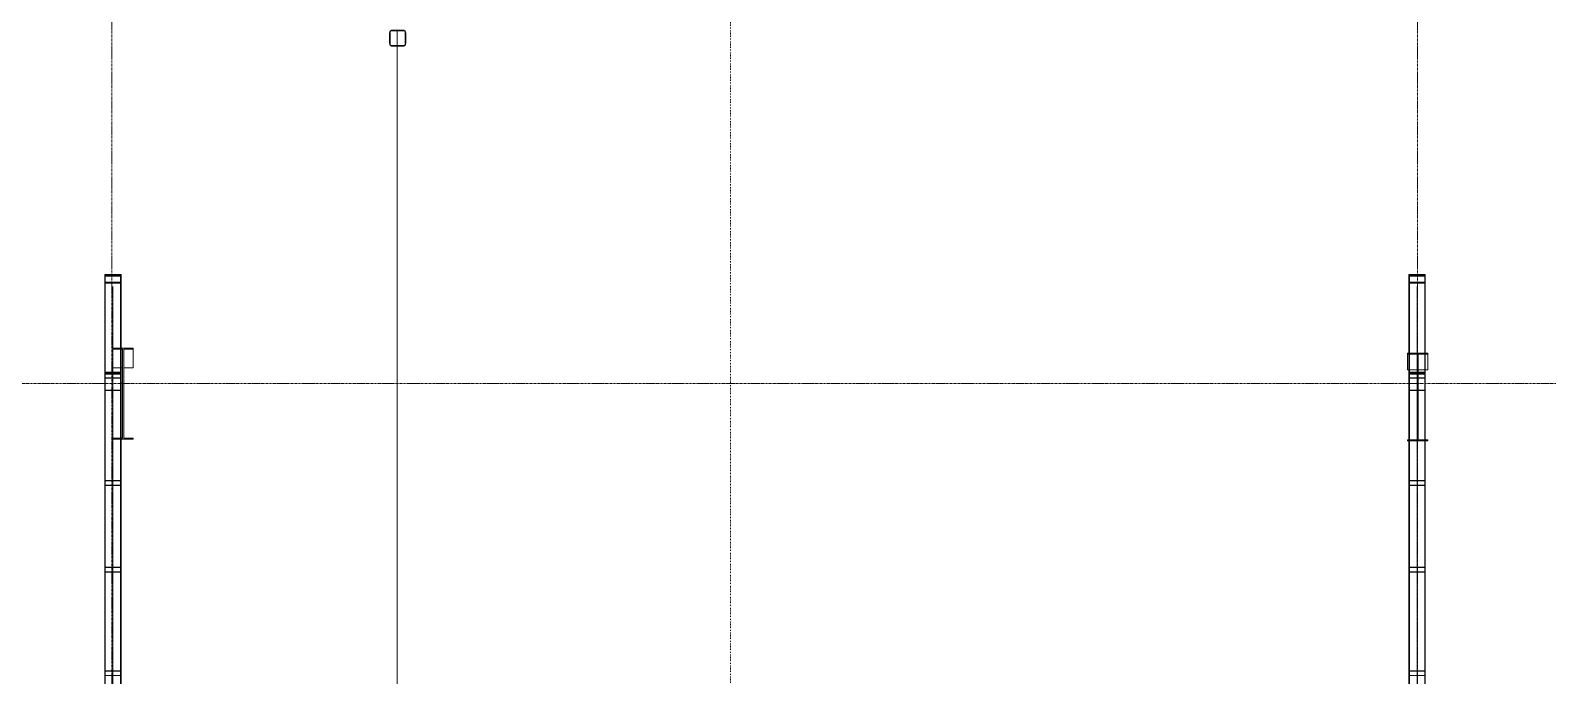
# Model space of a CAD drawing. Header units: centimetres. Extents: x -14155 to 6577, y -1225 to 8033.
# Drawn here: x -11407 to -10476, y 2042 to 2438 of the extents above; entities that cross this region are included whole.
import ezdxf

# ---------------------------------------------------------------- set-up
doc = ezdxf.new("R2010")
doc.units = ezdxf.units.CM
for name, pattern in [('_Overhead', [0.47625, 0.3175, -0.15875]), ('Dash dot', [1.5875, 0.635, -0.47625, 0, -0.47625]), ('Grid Line', [2.2225, 1.27, -0.3175, 0.3175, -0.3175])]:
    doc.linetypes.add(name, pattern=pattern)
for name, color, linetype, lineweight in [('A-ANNO-SYMB', 7, 'Continuous', 9), ('A-FLOR', 7, 'Continuous', 9), ('S-BEAM', 7, 'Continuous', 9), ('S-COLS', 7, 'Continuous', 9), ('S-GRID', 7, 'Continuous', 9)]:
    doc.layers.add(name, color=color, linetype=linetype, lineweight=lineweight)

# ---------------------------------------------------------------- blocks, each defined once
blk = doc.blocks.new('Col_ Perfil Variable - VAR_ 01-1661004-N01 - Planta')
at = {"layer": 'S-COLS'}
for p, q in [((-4.63, 34.1), (-6.25, 34.1)), ((-6.25, 34.1), (-6.25, 33.52)), ((-6.25, 33.52), (-4.63, 33.52)), ((5.37, 34.1), (-4.63, 34.1)), ((-4.63, 33.52), (-0.35, 33.52)), ((-0.35, 33.52), (-0.35, 3.2)), ((0.36, 3.2), (0.36, 33.52)), ((0.36, 33.52), (5.37, 33.52)), ((6.25, 34.1), (5.37, 34.1)), ((5.37, 33.52), (6.25, 33.52)), ((6.25, 33.52), (6.25, 34.1)), ((-0.35, 2.9), (-0.35, -4.65)), ((0.36, -4.65), (0.36, 2.9)), ((-0.35, -4.65), (-0.35, -6.78)), ((-0.35, -6.78), (-0.35, -7.29)), ((-0.35, -7.29), (-0.35, -8.06)), ((-0.35, -8.06), (-0.35, -19.19)), ((0.36, -6.78), (0.36, -4.65)), ((0.36, -7.29), (0.36, -6.78)), ((0.36, -8.06), (0.36, -7.29)), ((0.36, -19.19), (0.36, -8.06)), ((-6.25, -9.58), (-4.63, -9.58)), ((-6.25, -19.19), (-6.25, -9.58)), ((-4.63, -9.58), (-0.35, -9.58)), ((0.36, -9.58), (5.37, -9.58)), ((5.37, -9.58), (6.25, -9.58)), ((6.25, -9.58), (6.25, -19.19)), ((-6.25, -19.19), (-6.25, -19.77)), ((-4.63, -19.19), (-6.25, -19.19)), ((-6.25, -19.77), (-4.63, -19.77)), ((-0.35, -19.19), (-4.63, -19.19)), ((-4.63, -19.77), (5.37, -19.77)), ((5.37, -19.19), (0.36, -19.19)), ((6.25, -19.19), (5.37, -19.19)), ((5.37, -19.77), (6.25, -19.77)), ((6.25, -19.77), (6.25, -19.19))]:
    blk.add_line(p, q, dxfattribs=at)
blk = doc.blocks.new('RVR_CERCHA_C03 - RVR_CERCHA_C03-V29-N01 - Planta')
at = {"layer": 'S-BEAM', "color": 253, "true_color": 0xaaaaaa}
for p, q in [((-2.89, 5), (897.43, 5)), ((893.49, 4.7), (-2.85, 4.7)), ((718.88, 5), (669.29, 5)), ((669.29, 5), (718.88, 5)), ((718.88, 5), (672.54, 5)), ((673.83, 0), (957.38, 0)), ((719.01, 5), (717.47, 5)), ((720.11, 5), (718.35, 5)), ((718.56, -4.7), (718.56, 4.7)), ((718.56, 4.7), (720.11, 4.7)), ((718.88, 4.7), (718.56, 4.7)), ((719.01, 4.7), (718.56, 4.7)), ((718.56, 4.7), (718.88, 4.7)), ((718.56, 4.7), (718.88, 4.7)), ((720.11, 5), (718.88, 5)), ((721.87, 5), (718.88, 5)), ((721.87, 5), (718.88, 5)), ((721.87, 5), (718.88, 5)), ((718.88, 5), (721.87, 5)), ((718.88, 4.7), (720.11, 4.7)), ((721.19, 4.7), (718.88, 4.7)), ((721.19, 4.7), (718.88, 4.7)), ((718.88, 4.7), (721.19, 4.7)), ((718.88, 4.7), (721.19, 4.7)), ((720.88, 5), (719.01, 5)), ((720.88, 4.7), (719.01, 4.7)), ((721.34, 5), (720.11, 5)), ((721.87, 5), (720.11, 5)), ((720.11, 4.7), (721.19, 4.7)), ((720.11, 4.7), (721.19, 4.7)), ((722.42, 5), (720.88, 5)), ((721.19, 4.7), (720.88, 4.7)), ((721.19, 4.7), (721.19, -4.7)), ((721.34, -5), (721.34, 5)), ((721.34, 5), (783.39, 5)), ((721.87, 4.7), (721.34, 4.7)), ((783.17, 4.7), (721.34, 4.7)), ((721.34, 4.7), (721.87, 4.7)), ((721.87, 4.7), (721.34, 4.7)), ((722.42, 4.7), (721.34, 4.7)), ((721.34, 4.7), (721.87, 4.7)), ((721.34, 4.7), (721.87, 4.7)), ((779.61, 5), (721.87, 5)), ((721.87, 4.7), (721.87, 5)), ((782.05, 5), (721.87, 5)), ((721.87, 5), (782.05, 5)), ((779.61, 4.7), (721.87, 4.7)), ((721.87, 4.7), (782.05, 4.7)), ((721.87, 4.7), (782.05, 4.7)), ((835.26, 5), (722.42, 5)), ((835.27, 4.7), (722.42, 4.7)), ((782.05, 5), (779.61, 5)), ((782.05, 4.7), (779.61, 4.7)), ((782.05, 5), (783.68, 5)), ((782.05, -5), (782.05, 5)), ((782.05, 5), (783.39, 5)), ((782.55, 5), (782.05, 5)), ((785.01, 5), (782.05, 5)), ((782.05, 5), (785.01, 5)), ((782.55, 4.7), (782.05, 4.7)), ((782.05, 4.7), (785.01, 4.7)), ((782.05, 4.7), (785.01, 4.7)), ((783.68, 4.7), (782.26, 4.7)), ((782.26, 4.7), (782.26, -4.7)), ((783.67, 4.7), (782.26, 4.7)), ((782.55, 4.7), (782.55, 5)), ((782.55, 5), (783.84, 5)), ((783.84, 4.7), (782.55, 4.7)), ((784.86, 4.7), (783.17, 4.7)), ((783.39, 5), (835.26, 5)), ((783.39, 5), (785.01, 5)), ((835.26, 4.7), (783.67, 4.7)), ((783.68, 5), (785.01, 5)), ((785.01, 4.7), (783.68, 4.7)), ((783.84, 5), (785.01, 5)), ((784.86, 4.7), (783.84, 4.7)), ((784.86, -4.7), (784.86, 4.7)), ((785.01, 5), (785.5, 5)), ((785.01, 5), (785.01, -5)), ((835.76, 5), (785.01, 5)), ((785.01, 5), (835.76, 5)), ((785.5, 4.7), (785.01, 4.7)), ((785.01, 4.7), (835.26, 4.7)), ((785.01, 4.7), (835.26, 4.7)), ((785.5, 5), (785.5, 4.7)), ((788.12, 5), (785.5, 5)), ((788.12, 4.7), (785.5, 4.7)), ((835.76, 5), (788.12, 5)), ((835.26, 4.7), (788.12, 4.7)), ((835.26, 5), (835.26, -5)), ((836.99, 5), (835.26, 5)), ((893.49, 5), (835.34, 5)), ((893.49, 4.7), (835.34, 4.7)), ((835.47, -4.7), (835.47, 4.7)), ((835.47, 4.7), (836.99, 4.7)), ((836.99, 5), (835.76, 5)), ((838.71, 5), (835.76, 5)), ((838.71, 5), (835.76, 5)), ((838.71, 5), (835.76, 5)), ((835.76, 5), (838.71, 5)), ((835.76, 4.7), (836.99, 4.7)), ((838.07, 4.7), (835.76, 4.7)), ((838.07, 4.7), (835.76, 4.7)), ((835.76, 4.7), (838.07, 4.7)), ((835.76, 4.7), (838.07, 4.7)), ((838.22, 5), (836.99, 5)), ((838.71, 5), (836.99, 5)), ((836.99, 4.7), (838.07, 4.7)), ((836.99, 4.7), (838.07, 4.7)), ((838.07, 4.7), (838.07, -4.7)), ((838.22, -5), (838.22, 5)), ((838.22, 5), (893.49, 5)), ((838.71, 4.7), (838.22, 4.7)), ((893.49, 4.7), (838.22, 4.7)), ((838.22, 4.7), (838.71, 4.7)), ((838.71, 4.7), (838.22, 4.7)), ((838.22, 4.7), (838.71, 4.7)), ((838.22, 4.7), (838.71, 4.7)), ((893.49, 5), (838.71, 5)), ((838.71, 4.7), (838.71, 5)), ((893.49, 5), (838.71, 5)), ((838.71, 5), (893.49, 5)), ((893.49, 4.7), (838.71, 4.7)), ((838.71, 4.7), (893.49, 4.7)), ((838.71, 4.7), (893.49, 4.7)), ((893.49, 5), (893.49, -5)), ((897.43, 5), (893.49, 5)), ((900.32, 5), (893.49, 5)), ((893.49, 5), (902.82, 5)), ((895.41, 5), (893.49, 5)), ((899.15, 5), (893.49, 5)), ((900.62, 5), (893.49, 5)), ((893.49, 5), (901.9, 5)), ((893.78, -4.7), (893.78, 4.7)), ((893.78, 4.7), (897.43, 4.7)), ((893.78, 4.7), (900.64, 4.7)), ((895.41, 4.7), (893.78, 4.7)), ((900.7, 4.7), (893.78, 4.7)), ((894.49, 4.7), (893.78, 4.7)), ((893.78, 4.7), (900.94, 4.7)), ((893.78, 4.7), (900.62, 4.7)), ((898.43, 4.7), (893.82, 4.7)), ((899.15, 4.7), (894.49, 4.7)), ((898.43, 5), (895.41, 5)), ((898.43, 4.7), (895.41, 4.7)), ((898.43, 5), (897.43, 5)), ((897.43, 5), (898.43, 5)), ((897.43, 4.7), (898.43, 4.7)), ((898.43, 4.7), (898.43, 5)), ((898.43, 5), (905.3, 5)), ((898.43, 4.7), (905.3, 4.7)), ((898.44, 5), (959.61, 5)), ((957.07, 4.7), (898.48, 4.7)), ((900.62, 5), (898.49, 5)), ((900.62, 4.7), (898.49, 4.7)), ((954.75, 5), (899.15, 5)), ((954.75, 4.7), (899.15, 4.7)), ((900.64, 5), (900.32, 5)), ((902.28, 5), (900.62, 5)), ((900.62, 4.7), (900.62, 5)), ((900.62, 5), (903.36, 5)), ((900.62, 5), (901.9, 5)), ((903.36, 5), (900.62, 5)), ((901.33, 4.7), (900.62, 4.7)), ((901.17, 4.7), (900.62, 4.7)), ((900.62, 4.7), (901.02, 4.7)), ((900.62, 4.7), (901.33, 4.7)), ((901.04, 5), (900.64, 5)), ((900.64, 4.7), (900.94, 4.7)), ((902.56, 4.7), (900.7, 4.7)), ((900.94, 4.7), (901.33, 4.7)), ((900.94, 4.7), (901.9, 4.7)), ((901.02, 4.7), (901.9, 4.7)), ((901.04, 5), (903.36, 5)), ((901.04, 4.7), (901.04, 5)), ((901.04, -4.7), (901.04, 4.7)), ((903.36, 4.7), (901.17, 4.7)), ((903.36, 4.7), (901.33, 4.7)), ((901.33, 4.7), (901.33, -4.7)), ((901.33, 4.7), (903.36, 4.7)), ((902.28, 4.7), (901.54, 4.7)), ((901.9, 5), (902.82, 5)), ((901.9, 5), (903.36, 5)), ((901.9, 4.7), (902.82, 4.7)), ((901.9, 4.7), (903.36, 4.7)), ((902.28, 4.7), (902.28, 5)), ((902.28, 5), (903.36, 5)), ((903.36, 4.7), (902.28, 4.7)), ((903.15, 4.7), (902.56, 4.7)), ((902.82, 5), (904.74, 5)), ((902.82, 5), (905.3, 5)), ((902.82, 4.7), (905.3, 4.7)), ((903.36, 5), (904.74, 5)), ((903.36, 5), (904.74, 5)), ((904.01, 5), (903.36, 5)), ((903.36, 5), (903.36, 4.7)), ((904.01, 5), (903.36, 5)), ((904.74, 4.7), (903.36, 4.7)), ((904.59, 4.7), (903.36, 4.7)), ((904.59, 4.7), (903.36, 4.7)), ((903.36, 4.7), (903.97, 4.7)), ((903.36, 4.7), (903.97, 4.7)), ((903.46, -4.7), (903.46, 4.7)), ((903.46, 4.7), (904.74, 4.7)), ((903.65, 5), (903.65, -5)), ((904.74, 5), (903.65, 5)), ((903.97, 4.7), (903.97, -4.7)), ((904.01, 4.7), (904.01, 5)), ((904.01, -4.7), (904.01, 4.7)), ((904.59, -4.7), (904.59, 4.7)), ((904.74, 5), (905.99, 5)), ((904.74, 5), (904.74, 4.7)), ((905.99, 5), (904.74, 5)), ((905.99, 4.7), (904.74, 4.7)), ((904.74, 4.7), (904.74, -4.7)), ((904.74, 4.7), (905.99, 4.7)), ((905.3, 5), (905.99, 5)), ((905.3, 5), (954.75, 5)), ((905.3, 4.7), (905.99, 4.7)), ((905.3, 4.7), (954.75, 4.7)), ((905.99, 5), (905.99, 4.7)), ((906.06, 4.7), (954.75, 4.7)), ((954.75, 5), (906.11, 5)), ((959.61, 5), (954.75, 5)), ((959.61, 5), (954.75, 5)), ((954.75, 5), (954.75, 4.7)), ((958.29, 5), (954.75, 5)), ((959.61, 5), (954.75, 5)), ((954.75, 5), (959.61, 5)), ((959.32, 4.7), (954.75, 4.7)), ((954.75, 4.7), (959.32, 4.7)), ((958.29, 4.7), (954.75, 4.7)), ((954.75, 4.7), (959.32, 4.7)), ((954.75, 4.7), (959.32, 4.7)), ((959.32, 4.7), (957.07, 4.7)), ((959.14, 5), (958.29, 5)), ((959.14, 4.7), (958.29, 4.7)), ((959.14, 5), (959.61, 5)), ((959.32, 4.7), (959.32, -4.7)), ((959.61, -5), (959.61, 5)), ((959.87, 5), (959.87, -5)), ((960.21, 5), (959.87, 5)), ((960.54, 5), (959.87, 5)), ((959.87, 5), (964, 5)), ((959.87, 5), (963.28, 5)), ((963.93, 5), (959.87, 5)), ((959.87, 5), (961.77, 5)), ((960.54, 4.7), (959.87, 4.7)), ((962.65, 4.7), (959.87, 4.7)), ((962.82, 4.7), (959.87, 4.7)), ((959.87, 4.7), (961.77, 4.7)), ((959.87, 4.7), (963.85, 4.7)), ((959.91, -4.7), (959.91, 4.7)), ((959.91, 4.7), (960.21, 4.7)), ((960.54, 5), (960.21, 5)), ((960.21, 4.7), (960.54, 4.7)), ((960.54, 4.7), (960.54, 5)), ((963.28, 5), (961.77, 5)), ((961.77, 5), (961.77, 4.7)), ((961.77, 4.7), (963.28, 4.7)), ((963.71, 4.7), (962.65, 4.7)), ((963.71, 4.7), (962.82, 4.7)), ((963.28, 5), (964, 5)), ((964.8, 5), (963.28, 5)), ((963.28, 4.7), (964.61, 4.7)), ((963.71, -4.7), (963.71, 4.7)), ((963.85, 4.7), (964.61, 4.7)), ((964.8, 5), (963.93, 5)), ((964, 4.7), (964, -4.7)), ((964.61, 4.7), (964.61, -4.7)), ((964.8, -5), (964.8, 5)), ((897.43, -5), (-2.89, -5)), ((893.49, -4.7), (-2.85, -4.7)), ((669.29, -5), (718.88, -5)), ((669.29, -5), (718.88, -5)), ((718.88, -5), (672.54, -5)), ((719.01, -5), (717.47, -5)), ((718.35, -5), (720.11, -5)), ((720.11, -4.7), (718.56, -4.7)), ((718.88, -4.7), (718.56, -4.7)), ((719.01, -4.7), (718.56, -4.7)), ((718.56, -4.7), (718.88, -4.7)), ((718.56, -4.7), (718.88, -4.7)), ((720.11, -4.7), (718.88, -4.7)), ((721.19, -4.7), (718.88, -4.7)), ((721.19, -4.7), (718.88, -4.7)), ((718.88, -4.7), (721.19, -4.7)), ((718.88, -4.7), (721.19, -4.7)), ((718.88, -5), (720.11, -5)), ((721.87, -5), (718.88, -5)), ((721.87, -5), (718.88, -5)), ((718.88, -5), (721.87, -5)), ((718.88, -5), (721.87, -5)), ((720.88, -4.7), (719.01, -4.7)), ((720.88, -5), (719.01, -5)), ((721.19, -4.7), (720.11, -4.7)), ((721.19, -4.7), (720.11, -4.7)), ((720.11, -5), (721.34, -5)), ((720.11, -5), (721.87, -5)), ((721.19, -4.7), (720.88, -4.7)), ((722.42, -5), (720.88, -5)), ((783.17, -4.7), (721.34, -4.7)), ((721.87, -4.7), (721.34, -4.7)), ((721.87, -4.7), (721.34, -4.7)), ((721.87, -4.7), (721.34, -4.7)), ((722.42, -4.7), (721.34, -4.7)), ((721.34, -4.7), (721.87, -4.7)), ((721.34, -4.7), (721.87, -4.7)), ((783.39, -5), (721.34, -5)), ((779.61, -4.7), (721.87, -4.7)), ((721.87, -5), (721.87, -4.7)), ((721.87, -4.7), (782.05, -4.7)), ((721.87, -4.7), (782.05, -4.7)), ((779.61, -5), (721.87, -5)), ((721.87, -5), (782.05, -5)), ((721.87, -5), (782.05, -5)), ((835.26, -4.7), (722.42, -4.7)), ((835.26, -5), (722.42, -5)), ((782.05, -4.7), (779.61, -4.7)), ((782.05, -5), (779.61, -5)), ((782.55, -4.7), (782.05, -4.7)), ((782.05, -4.7), (785.01, -4.7)), ((782.05, -4.7), (785.01, -4.7)), ((783.68, -5), (782.05, -5)), ((783.39, -5), (782.05, -5)), ((782.55, -5), (782.05, -5)), ((782.05, -5), (785.01, -5)), ((782.05, -5), (785.01, -5)), ((782.26, -4.7), (783.68, -4.7)), ((783.67, -4.7), (782.26, -4.7)), ((782.55, -5), (782.55, -4.7)), ((782.55, -4.7), (783.84, -4.7)), ((783.84, -5), (782.55, -5)), ((784.86, -4.7), (783.17, -4.7)), ((835.26, -5), (783.39, -5)), ((785.01, -5), (783.39, -5)), ((835.26, -4.7), (783.67, -4.7)), ((783.68, -4.7), (785.01, -4.7)), ((785.01, -5), (783.68, -5)), ((783.84, -4.7), (784.86, -4.7)), ((785.01, -5), (783.84, -5)), ((785.01, -4.7), (785.5, -4.7)), ((785.01, -4.7), (835.26, -4.7)), ((785.01, -4.7), (835.26, -4.7)), ((785.5, -5), (785.01, -5)), ((785.01, -5), (835.76, -5)), ((785.01, -5), (835.76, -5)), ((785.5, -4.7), (785.5, -5)), ((788.12, -4.7), (785.5, -4.7)), ((788.12, -5), (785.5, -5)), ((835.26, -4.7), (788.12, -4.7)), ((835.76, -5), (788.12, -5)), ((835.26, -5), (836.99, -5)), ((893.49, -4.7), (835.34, -4.7)), ((893.49, -5), (835.34, -5)), ((836.99, -4.7), (835.47, -4.7)), ((836.99, -4.7), (835.76, -4.7)), ((838.07, -4.7), (835.76, -4.7)), ((838.07, -4.7), (835.76, -4.7)), ((835.76, -4.7), (838.07, -4.7)), ((835.76, -4.7), (838.07, -4.7)), ((835.76, -5), (836.99, -5)), ((838.71, -5), (835.76, -5)), ((838.71, -5), (835.76, -5)), ((835.76, -5), (838.71, -5)), ((835.76, -5), (838.71, -5)), ((838.07, -4.7), (836.99, -4.7)), ((838.07, -4.7), (836.99, -4.7)), ((836.99, -5), (838.22, -5)), ((836.99, -5), (838.71, -5)), ((893.49, -4.7), (838.22, -4.7)), ((838.71, -4.7), (838.22, -4.7)), ((838.71, -4.7), (838.22, -4.7)), ((838.71, -4.7), (838.22, -4.7)), ((838.22, -4.7), (838.71, -4.7)), ((838.22, -4.7), (838.71, -4.7)), ((893.49, -5), (838.22, -5)), ((893.49, -4.7), (838.71, -4.7)), ((838.71, -5), (838.71, -4.7)), ((838.71, -4.7), (893.49, -4.7)), ((838.71, -4.7), (893.49, -4.7)), ((893.49, -5), (838.71, -5)), ((838.71, -5), (893.49, -5)), ((838.71, -5), (893.49, -5)), ((893.78, -4.7), (893.49, -4.7)), ((893.78, -4.7), (893.49, -4.7)), ((893.78, -4.7), (893.49, -4.7)), ((893.78, -4.7), (893.49, -4.7)), ((893.49, -4.7), (893.78, -4.7)), ((893.49, -4.7), (893.78, -4.7)), ((893.49, -5), (897.43, -5)), ((893.49, -5), (900.32, -5)), ((895.41, -5), (893.49, -5)), ((902.82, -5), (893.49, -5)), ((899.15, -5), (893.49, -5)), ((893.49, -5), (901.9, -5)), ((893.49, -5), (900.62, -5)), ((897.43, -4.7), (893.78, -4.7)), ((893.78, -4.7), (900.64, -4.7)), ((900.7, -4.7), (893.78, -4.7)), ((895.41, -4.7), (893.78, -4.7)), ((894.49, -4.7), (893.78, -4.7)), ((893.78, -4.7), (900.62, -4.7)), ((893.78, -4.7), (900.94, -4.7)), ((898.43, -4.7), (893.82, -4.7)), ((899.15, -4.7), (894.49, -4.7)), ((898.43, -4.7), (895.41, -4.7)), ((898.43, -5), (895.41, -5)), ((898.43, -4.7), (897.43, -4.7)), ((897.43, -5), (898.43, -5)), ((898.43, -5), (897.43, -5)), ((898.43, -5), (898.43, -4.7)), ((898.43, -4.7), (905.3, -4.7)), ((898.43, -5), (905.3, -5)), ((959.61, -5), (898.44, -5)), ((957.07, -4.7), (898.48, -4.7)), ((900.62, -4.7), (898.49, -4.7)), ((900.62, -5), (898.49, -5)), ((954.75, -4.7), (899.15, -4.7)), ((954.75, -5), (899.15, -5)), ((900.32, -5), (900.64, -5)), ((901.33, -4.7), (900.62, -4.7)), ((900.62, -5), (900.62, -4.7)), ((900.62, -4.7), (901.17, -4.7)), ((900.62, -4.7), (901.02, -4.7)), ((900.62, -4.7), (901.33, -4.7)), ((902.28, -5), (900.62, -5)), ((903.36, -5), (900.62, -5)), ((900.62, -5), (901.9, -5)), ((900.62, -5), (903.36, -5)), ((900.64, -4.7), (900.94, -4.7)), ((900.64, -5), (901.04, -5)), ((902.56, -4.7), (900.7, -4.7)), ((900.94, -4.7), (901.33, -4.7)), ((900.94, -4.7), (901.9, -4.7)), ((901.02, -4.7), (901.9, -4.7)), ((901.04, -5), (901.04, -4.7)), ((903.36, -5), (901.04, -5)), ((901.17, -4.7), (903.36, -4.7)), ((901.33, -4.7), (903.36, -4.7)), ((901.33, -4.7), (903.36, -4.7)), ((902.28, -4.7), (901.54, -4.7)), ((901.9, -4.7), (902.82, -4.7)), ((901.9, -4.7), (903.36, -4.7)), ((901.9, -5), (902.82, -5)), ((901.9, -5), (903.36, -5)), ((902.28, -5), (902.28, -4.7)), ((902.28, -4.7), (903.36, -4.7)), ((903.36, -5), (902.28, -5)), ((903.15, -4.7), (902.56, -4.7)), ((902.82, -4.7), (905.3, -4.7)), ((904.74, -5), (902.82, -5)), ((902.82, -5), (905.3, -5)), ((903.36, -4.7), (904.74, -4.7)), ((903.36, -4.7), (904.59, -4.7)), ((904.59, -4.7), (903.36, -4.7)), ((903.97, -4.7), (903.36, -4.7)), ((903.36, -4.7), (903.36, -5)), ((903.36, -4.7), (903.97, -4.7)), ((904.74, -5), (903.36, -5)), ((904.74, -5), (903.36, -5)), ((903.36, -5), (904.01, -5)), ((903.36, -5), (904.01, -5)), ((903.46, -4.7), (904.74, -4.7)), ((903.65, -5), (904.74, -5)), ((904.01, -5), (904.01, -4.7)), ((904.74, -4.7), (905.99, -4.7)), ((904.74, -4.7), (904.74, -5)), ((904.74, -4.7), (905.99, -4.7)), ((905.99, -5), (904.74, -5)), ((904.74, -5), (905.99, -5)), ((905.3, -4.7), (905.99, -4.7)), ((905.3, -4.7), (954.75, -4.7)), ((905.3, -5), (905.99, -5)), ((905.3, -5), (954.75, -5)), ((905.99, -4.7), (905.99, -5)), ((906.06, -4.7), (954.75, -4.7)), ((906.11, -5), (954.75, -5)), ((959.61, -4.7), (954.75, -4.7)), ((959.32, -4.7), (954.75, -4.7)), ((954.75, -4.7), (954.75, -5)), ((958.29, -4.7), (954.75, -4.7)), ((954.75, -4.7), (959.61, -4.7)), ((954.75, -4.7), (959.61, -4.7)), ((959.61, -5), (954.75, -5)), ((954.75, -5), (959.61, -5)), ((958.29, -5), (954.75, -5)), ((954.75, -5), (959.61, -5)), ((954.75, -5), (959.61, -5)), ((959.61, -4.7), (957.07, -4.7)), ((959.14, -4.7), (958.29, -4.7)), ((959.14, -5), (958.29, -5)), ((959.61, -5), (959.14, -5)), ((959.32, -4.7), (959.61, -4.7)), ((959.61, -4.7), (959.32, -4.7)), ((960.54, -4.7), (959.87, -4.7)), ((959.87, -4.7), (962.65, -4.7)), ((962.82, -4.7), (959.87, -4.7)), ((959.87, -4.7), (963.85, -4.7)), ((959.87, -4.7), (961.77, -4.7)), ((959.87, -5), (960.21, -5)), ((960.54, -5), (959.87, -5)), ((964, -5), (959.87, -5)), ((963.28, -5), (959.87, -5)), ((959.87, -5), (961.77, -5)), ((959.87, -5), (963.93, -5)), ((960.21, -4.7), (959.91, -4.7)), ((960.54, -4.7), (960.21, -4.7)), ((960.21, -5), (960.54, -5)), ((960.54, -5), (960.54, -4.7)), ((963.28, -4.7), (961.77, -4.7)), ((961.77, -4.7), (961.77, -5)), ((961.77, -5), (963.28, -5)), ((962.65, -4.7), (963.71, -4.7)), ((963.71, -4.7), (962.82, -4.7)), ((964.61, -4.7), (963.28, -4.7)), ((964, -5), (963.28, -5)), ((963.28, -5), (964.8, -5)), ((963.85, -4.7), (964.61, -4.7)), ((963.93, -5), (964.8, -5))]:
    blk.add_line(p, q, dxfattribs=at)
blk = doc.blocks.new('RVR_CERCHA_C03 - RVR_CERCHA_C03-V30-N01 - Planta')
at = {"layer": 'S-BEAM', "color": 253, "true_color": 0xaaaaaa}
for p, q in [((-2.89, 5), (897.43, 5)), ((893.49, 4.7), (-2.85, 4.7)), ((718.88, 5), (669.29, 5)), ((669.29, 5), (718.88, 5)), ((718.88, 5), (672.54, 5)), ((673.83, 0), (957.38, 0)), ((719.01, 5), (717.47, 5)), ((720.11, 5), (718.35, 5)), ((718.56, -4.7), (718.56, 4.7)), ((718.56, 4.7), (720.11, 4.7)), ((718.88, 4.7), (718.56, 4.7)), ((719.01, 4.7), (718.56, 4.7)), ((718.56, 4.7), (718.88, 4.7)), ((718.56, 4.7), (718.88, 4.7)), ((720.11, 5), (718.88, 5)), ((721.87, 5), (718.88, 5)), ((721.87, 5), (718.88, 5)), ((721.87, 5), (718.88, 5)), ((718.88, 5), (721.87, 5)), ((718.88, 4.7), (720.11, 4.7)), ((721.19, 4.7), (718.88, 4.7)), ((721.19, 4.7), (718.88, 4.7)), ((718.88, 4.7), (721.19, 4.7)), ((718.88, 4.7), (721.19, 4.7)), ((720.88, 5), (719.01, 5)), ((720.88, 4.7), (719.01, 4.7)), ((721.34, 5), (720.11, 5)), ((721.87, 5), (720.11, 5)), ((720.11, 4.7), (721.19, 4.7)), ((720.11, 4.7), (721.19, 4.7)), ((722.42, 5), (720.88, 5)), ((721.19, 4.7), (720.88, 4.7)), ((721.19, 4.7), (721.19, -4.7)), ((721.34, -5), (721.34, 5)), ((721.34, 5), (783.39, 5)), ((721.87, 4.7), (721.34, 4.7)), ((783.17, 4.7), (721.34, 4.7)), ((721.34, 4.7), (721.87, 4.7)), ((721.87, 4.7), (721.34, 4.7)), ((722.42, 4.7), (721.34, 4.7)), ((721.34, 4.7), (721.87, 4.7)), ((721.34, 4.7), (721.87, 4.7)), ((779.61, 5), (721.87, 5)), ((721.87, 4.7), (721.87, 5)), ((782.05, 5), (721.87, 5)), ((721.87, 5), (782.05, 5)), ((779.61, 4.7), (721.87, 4.7)), ((721.87, 4.7), (782.05, 4.7)), ((721.87, 4.7), (782.05, 4.7)), ((835.26, 5), (722.42, 5)), ((835.27, 4.7), (722.42, 4.7)), ((782.05, 5), (779.61, 5)), ((782.05, 4.7), (779.61, 4.7)), ((782.05, 5), (783.68, 5)), ((782.05, -5), (782.05, 5)), ((782.05, 5), (783.39, 5)), ((782.55, 5), (782.05, 5)), ((785.01, 5), (782.05, 5)), ((782.05, 5), (785.01, 5)), ((782.55, 4.7), (782.05, 4.7)), ((782.05, 4.7), (785.01, 4.7)), ((782.05, 4.7), (785.01, 4.7)), ((783.68, 4.7), (782.26, 4.7)), ((782.26, 4.7), (782.26, -4.7)), ((783.67, 4.7), (782.26, 4.7)), ((782.55, 4.7), (782.55, 5)), ((782.55, 5), (783.84, 5)), ((783.84, 4.7), (782.55, 4.7)), ((784.86, 4.7), (783.17, 4.7)), ((783.39, 5), (835.26, 5)), ((783.39, 5), (785.01, 5)), ((835.26, 4.7), (783.67, 4.7)), ((783.68, 5), (785.01, 5)), ((785.01, 4.7), (783.68, 4.7)), ((783.84, 5), (785.01, 5)), ((784.86, 4.7), (783.84, 4.7)), ((784.86, -4.7), (784.86, 4.7)), ((785.01, 5), (785.5, 5)), ((785.01, 5), (785.01, -5)), ((835.76, 5), (785.01, 5)), ((785.01, 5), (835.76, 5)), ((785.5, 4.7), (785.01, 4.7)), ((785.01, 4.7), (835.26, 4.7)), ((785.01, 4.7), (835.26, 4.7)), ((785.5, 5), (785.5, 4.7)), ((788.12, 5), (785.5, 5)), ((788.12, 4.7), (785.5, 4.7)), ((835.76, 5), (788.12, 5)), ((835.26, 4.7), (788.12, 4.7)), ((835.26, 5), (835.26, -5)), ((836.99, 5), (835.26, 5)), ((893.49, 5), (835.34, 5)), ((893.49, 4.7), (835.34, 4.7)), ((835.47, -4.7), (835.47, 4.7)), ((835.47, 4.7), (836.99, 4.7)), ((836.99, 5), (835.76, 5)), ((838.71, 5), (835.76, 5)), ((838.71, 5), (835.76, 5)), ((838.71, 5), (835.76, 5)), ((835.76, 5), (838.71, 5)), ((835.76, 4.7), (836.99, 4.7)), ((838.07, 4.7), (835.76, 4.7)), ((838.07, 4.7), (835.76, 4.7)), ((835.76, 4.7), (838.07, 4.7)), ((835.76, 4.7), (838.07, 4.7)), ((838.22, 5), (836.99, 5)), ((838.71, 5), (836.99, 5)), ((836.99, 4.7), (838.07, 4.7)), ((836.99, 4.7), (838.07, 4.7)), ((838.07, 4.7), (838.07, -4.7)), ((838.22, -5), (838.22, 5)), ((838.22, 5), (893.49, 5)), ((838.71, 4.7), (838.22, 4.7)), ((893.49, 4.7), (838.22, 4.7)), ((838.22, 4.7), (838.71, 4.7)), ((838.71, 4.7), (838.22, 4.7)), ((838.22, 4.7), (838.71, 4.7)), ((838.22, 4.7), (838.71, 4.7)), ((893.49, 5), (838.71, 5)), ((838.71, 4.7), (838.71, 5)), ((893.49, 5), (838.71, 5)), ((838.71, 5), (893.49, 5)), ((893.49, 4.7), (838.71, 4.7)), ((838.71, 4.7), (893.49, 4.7)), ((838.71, 4.7), (893.49, 4.7)), ((893.49, 5), (893.49, -5)), ((897.43, 5), (893.49, 5)), ((900.32, 5), (893.49, 5)), ((893.49, 5), (902.82, 5)), ((895.41, 5), (893.49, 5)), ((899.15, 5), (893.49, 5)), ((900.62, 5), (893.49, 5)), ((893.49, 5), (901.9, 5)), ((893.78, -4.7), (893.78, 4.7)), ((893.78, 4.7), (897.43, 4.7)), ((893.78, 4.7), (900.64, 4.7)), ((895.41, 4.7), (893.78, 4.7)), ((900.7, 4.7), (893.78, 4.7)), ((894.49, 4.7), (893.78, 4.7)), ((893.78, 4.7), (900.94, 4.7)), ((893.78, 4.7), (900.62, 4.7)), ((898.43, 4.7), (893.82, 4.7)), ((899.15, 4.7), (894.49, 4.7)), ((898.43, 5), (895.41, 5)), ((898.43, 4.7), (895.41, 4.7)), ((898.43, 5), (897.43, 5)), ((897.43, 5), (898.43, 5)), ((897.43, 4.7), (898.43, 4.7)), ((898.43, 4.7), (898.43, 5)), ((898.43, 5), (905.3, 5)), ((898.43, 4.7), (905.3, 4.7)), ((898.44, 5), (959.61, 5)), ((957.07, 4.7), (898.48, 4.7)), ((900.62, 5), (898.49, 5)), ((900.62, 4.7), (898.49, 4.7)), ((954.75, 5), (899.15, 5)), ((954.75, 4.7), (899.15, 4.7)), ((900.64, 5), (900.32, 5)), ((902.28, 5), (900.62, 5)), ((900.62, 4.7), (900.62, 5)), ((900.62, 5), (903.36, 5)), ((900.62, 5), (901.9, 5)), ((903.36, 5), (900.62, 5)), ((901.33, 4.7), (900.62, 4.7)), ((901.17, 4.7), (900.62, 4.7)), ((900.62, 4.7), (901.02, 4.7)), ((900.62, 4.7), (901.33, 4.7)), ((901.04, 5), (900.64, 5)), ((900.64, 4.7), (900.94, 4.7)), ((902.56, 4.7), (900.7, 4.7)), ((900.94, 4.7), (901.33, 4.7)), ((900.94, 4.7), (901.9, 4.7)), ((901.02, 4.7), (901.9, 4.7)), ((901.04, 5), (903.36, 5)), ((901.04, 4.7), (901.04, 5)), ((901.04, -4.7), (901.04, 4.7)), ((903.36, 4.7), (901.17, 4.7)), ((903.36, 4.7), (901.33, 4.7)), ((901.33, 4.7), (901.33, -4.7)), ((901.33, 4.7), (903.36, 4.7)), ((902.28, 4.7), (901.54, 4.7)), ((901.9, 5), (902.82, 5)), ((901.9, 5), (903.36, 5)), ((901.9, 4.7), (902.82, 4.7)), ((901.9, 4.7), (903.36, 4.7)), ((902.28, 4.7), (902.28, 5)), ((902.28, 5), (903.36, 5)), ((903.36, 4.7), (902.28, 4.7)), ((903.15, 4.7), (902.56, 4.7)), ((902.82, 5), (904.74, 5)), ((902.82, 5), (905.3, 5)), ((902.82, 4.7), (905.3, 4.7)), ((903.36, 5), (904.74, 5)), ((903.36, 5), (904.74, 5)), ((904.01, 5), (903.36, 5)), ((903.36, 5), (903.36, 4.7)), ((904.01, 5), (903.36, 5)), ((904.74, 4.7), (903.36, 4.7)), ((904.59, 4.7), (903.36, 4.7)), ((904.59, 4.7), (903.36, 4.7)), ((903.36, 4.7), (903.97, 4.7)), ((903.36, 4.7), (903.97, 4.7)), ((903.46, -4.7), (903.46, 4.7)), ((903.46, 4.7), (904.74, 4.7)), ((903.65, 5), (903.65, -5)), ((904.74, 5), (903.65, 5)), ((903.97, 4.7), (903.97, -4.7)), ((904.01, 4.7), (904.01, 5)), ((904.01, -4.7), (904.01, 4.7)), ((904.59, -4.7), (904.59, 4.7)), ((904.74, 5), (905.99, 5)), ((904.74, 5), (904.74, 4.7)), ((905.99, 5), (904.74, 5)), ((905.99, 4.7), (904.74, 4.7)), ((904.74, 4.7), (904.74, -4.7)), ((904.74, 4.7), (905.99, 4.7)), ((905.3, 5), (905.99, 5)), ((905.3, 5), (954.75, 5)), ((905.3, 4.7), (905.99, 4.7)), ((905.3, 4.7), (954.75, 4.7)), ((905.99, 5), (905.99, 4.7)), ((906.06, 4.7), (954.75, 4.7)), ((954.75, 5), (906.11, 5)), ((959.61, 5), (954.75, 5)), ((959.61, 5), (954.75, 5)), ((954.75, 5), (954.75, 4.7)), ((958.29, 5), (954.75, 5)), ((959.61, 5), (954.75, 5)), ((954.75, 5), (959.61, 5)), ((959.32, 4.7), (954.75, 4.7)), ((954.75, 4.7), (959.32, 4.7)), ((958.29, 4.7), (954.75, 4.7)), ((954.75, 4.7), (959.32, 4.7)), ((954.75, 4.7), (959.32, 4.7)), ((959.32, 4.7), (957.07, 4.7)), ((959.14, 5), (958.29, 5)), ((959.14, 4.7), (958.29, 4.7)), ((959.14, 5), (959.61, 5)), ((959.32, 4.7), (959.32, -4.7)), ((959.61, -5), (959.61, 5)), ((959.87, 5), (959.87, -5)), ((960.21, 5), (959.87, 5)), ((960.54, 5), (959.87, 5)), ((959.87, 5), (964, 5)), ((959.87, 5), (963.28, 5)), ((963.93, 5), (959.87, 5)), ((959.87, 5), (961.77, 5)), ((960.54, 4.7), (959.87, 4.7)), ((962.65, 4.7), (959.87, 4.7)), ((962.82, 4.7), (959.87, 4.7)), ((959.87, 4.7), (961.77, 4.7)), ((959.87, 4.7), (963.85, 4.7)), ((959.91, -4.7), (959.91, 4.7)), ((959.91, 4.7), (960.21, 4.7)), ((960.54, 5), (960.21, 5)), ((960.21, 4.7), (960.54, 4.7)), ((960.54, 4.7), (960.54, 5)), ((963.28, 5), (961.77, 5)), ((961.77, 5), (961.77, 4.7)), ((961.77, 4.7), (963.28, 4.7)), ((963.71, 4.7), (962.65, 4.7)), ((963.71, 4.7), (962.82, 4.7)), ((963.28, 5), (964, 5)), ((964.8, 5), (963.28, 5)), ((963.28, 4.7), (964.61, 4.7)), ((963.71, -4.7), (963.71, 4.7)), ((963.85, 4.7), (964.61, 4.7)), ((964.8, 5), (963.93, 5)), ((964, 4.7), (964, -4.7)), ((964.61, 4.7), (964.61, -4.7)), ((964.8, -5), (964.8, 5)), ((897.43, -5), (-2.89, -5)), ((893.49, -4.7), (-2.85, -4.7)), ((669.29, -5), (718.88, -5)), ((669.29, -5), (718.88, -5)), ((718.88, -5), (672.54, -5)), ((719.01, -5), (717.47, -5)), ((718.35, -5), (720.11, -5)), ((720.11, -4.7), (718.56, -4.7)), ((718.88, -4.7), (718.56, -4.7)), ((719.01, -4.7), (718.56, -4.7)), ((718.56, -4.7), (718.88, -4.7)), ((718.56, -4.7), (718.88, -4.7)), ((720.11, -4.7), (718.88, -4.7)), ((721.19, -4.7), (718.88, -4.7)), ((721.19, -4.7), (718.88, -4.7)), ((718.88, -4.7), (721.19, -4.7)), ((718.88, -4.7), (721.19, -4.7)), ((718.88, -5), (720.11, -5)), ((721.87, -5), (718.88, -5)), ((721.87, -5), (718.88, -5)), ((718.88, -5), (721.87, -5)), ((718.88, -5), (721.87, -5)), ((720.88, -4.7), (719.01, -4.7)), ((720.88, -5), (719.01, -5)), ((721.19, -4.7), (720.11, -4.7)), ((721.19, -4.7), (720.11, -4.7)), ((720.11, -5), (721.34, -5)), ((720.11, -5), (721.87, -5)), ((721.19, -4.7), (720.88, -4.7)), ((722.42, -5), (720.88, -5)), ((783.17, -4.7), (721.34, -4.7)), ((721.87, -4.7), (721.34, -4.7)), ((721.87, -4.7), (721.34, -4.7)), ((721.87, -4.7), (721.34, -4.7)), ((722.42, -4.7), (721.34, -4.7)), ((721.34, -4.7), (721.87, -4.7)), ((721.34, -4.7), (721.87, -4.7)), ((783.39, -5), (721.34, -5)), ((779.61, -4.7), (721.87, -4.7)), ((721.87, -5), (721.87, -4.7)), ((721.87, -4.7), (782.05, -4.7)), ((721.87, -4.7), (782.05, -4.7)), ((779.61, -5), (721.87, -5)), ((721.87, -5), (782.05, -5)), ((721.87, -5), (782.05, -5)), ((835.26, -4.7), (722.42, -4.7)), ((835.26, -5), (722.42, -5)), ((782.05, -4.7), (779.61, -4.7)), ((782.05, -5), (779.61, -5)), ((782.55, -4.7), (782.05, -4.7)), ((782.05, -4.7), (785.01, -4.7)), ((782.05, -4.7), (785.01, -4.7)), ((783.68, -5), (782.05, -5)), ((783.39, -5), (782.05, -5)), ((782.55, -5), (782.05, -5)), ((782.05, -5), (785.01, -5)), ((782.05, -5), (785.01, -5)), ((782.26, -4.7), (783.68, -4.7)), ((783.67, -4.7), (782.26, -4.7)), ((782.55, -5), (782.55, -4.7)), ((782.55, -4.7), (783.84, -4.7)), ((783.84, -5), (782.55, -5)), ((784.86, -4.7), (783.17, -4.7)), ((835.26, -5), (783.39, -5)), ((785.01, -5), (783.39, -5)), ((835.26, -4.7), (783.67, -4.7)), ((783.68, -4.7), (785.01, -4.7)), ((785.01, -5), (783.68, -5)), ((783.84, -4.7), (784.86, -4.7)), ((785.01, -5), (783.84, -5)), ((785.01, -4.7), (785.5, -4.7)), ((785.01, -4.7), (835.26, -4.7)), ((785.01, -4.7), (835.26, -4.7)), ((785.5, -5), (785.01, -5)), ((785.01, -5), (835.76, -5)), ((785.01, -5), (835.76, -5)), ((785.5, -4.7), (785.5, -5)), ((788.12, -4.7), (785.5, -4.7)), ((788.12, -5), (785.5, -5)), ((835.26, -4.7), (788.12, -4.7)), ((835.76, -5), (788.12, -5)), ((835.26, -5), (836.99, -5)), ((893.49, -4.7), (835.34, -4.7)), ((893.49, -5), (835.34, -5)), ((836.99, -4.7), (835.47, -4.7)), ((836.99, -4.7), (835.76, -4.7)), ((838.07, -4.7), (835.76, -4.7)), ((838.07, -4.7), (835.76, -4.7)), ((835.76, -4.7), (838.07, -4.7)), ((835.76, -4.7), (838.07, -4.7)), ((835.76, -5), (836.99, -5)), ((838.71, -5), (835.76, -5)), ((838.71, -5), (835.76, -5)), ((835.76, -5), (838.71, -5)), ((835.76, -5), (838.71, -5)), ((838.07, -4.7), (836.99, -4.7)), ((838.07, -4.7), (836.99, -4.7)), ((836.99, -5), (838.22, -5)), ((836.99, -5), (838.71, -5)), ((893.49, -4.7), (838.22, -4.7)), ((838.71, -4.7), (838.22, -4.7)), ((838.71, -4.7), (838.22, -4.7)), ((838.71, -4.7), (838.22, -4.7)), ((838.22, -4.7), (838.71, -4.7)), ((838.22, -4.7), (838.71, -4.7)), ((893.49, -5), (838.22, -5)), ((893.49, -4.7), (838.71, -4.7)), ((838.71, -5), (838.71, -4.7)), ((838.71, -4.7), (893.49, -4.7)), ((838.71, -4.7), (893.49, -4.7)), ((893.49, -5), (838.71, -5)), ((838.71, -5), (893.49, -5)), ((838.71, -5), (893.49, -5)), ((893.78, -4.7), (893.49, -4.7)), ((893.78, -4.7), (893.49, -4.7)), ((893.78, -4.7), (893.49, -4.7)), ((893.78, -4.7), (893.49, -4.7)), ((893.49, -4.7), (893.78, -4.7)), ((893.49, -4.7), (893.78, -4.7)), ((893.49, -5), (897.43, -5)), ((893.49, -5), (900.32, -5)), ((895.41, -5), (893.49, -5)), ((902.82, -5), (893.49, -5)), ((899.15, -5), (893.49, -5)), ((893.49, -5), (901.9, -5)), ((893.49, -5), (900.62, -5)), ((897.43, -4.7), (893.78, -4.7)), ((893.78, -4.7), (900.64, -4.7)), ((900.7, -4.7), (893.78, -4.7)), ((895.41, -4.7), (893.78, -4.7)), ((894.49, -4.7), (893.78, -4.7)), ((893.78, -4.7), (900.62, -4.7)), ((893.78, -4.7), (900.94, -4.7)), ((898.43, -4.7), (893.82, -4.7)), ((899.15, -4.7), (894.49, -4.7)), ((898.43, -4.7), (895.41, -4.7)), ((898.43, -5), (895.41, -5)), ((898.43, -4.7), (897.43, -4.7)), ((897.43, -5), (898.43, -5)), ((898.43, -5), (897.43, -5)), ((898.43, -5), (898.43, -4.7)), ((898.43, -4.7), (905.3, -4.7)), ((898.43, -5), (905.3, -5)), ((959.61, -5), (898.44, -5)), ((957.07, -4.7), (898.48, -4.7)), ((900.62, -4.7), (898.49, -4.7)), ((900.62, -5), (898.49, -5)), ((954.75, -4.7), (899.15, -4.7)), ((954.75, -5), (899.15, -5)), ((900.32, -5), (900.64, -5)), ((901.33, -4.7), (900.62, -4.7)), ((900.62, -5), (900.62, -4.7)), ((900.62, -4.7), (901.17, -4.7)), ((900.62, -4.7), (901.02, -4.7)), ((900.62, -4.7), (901.33, -4.7)), ((902.28, -5), (900.62, -5)), ((903.36, -5), (900.62, -5)), ((900.62, -5), (901.9, -5)), ((900.62, -5), (903.36, -5)), ((900.64, -4.7), (900.94, -4.7)), ((900.64, -5), (901.04, -5)), ((902.56, -4.7), (900.7, -4.7)), ((900.94, -4.7), (901.33, -4.7)), ((900.94, -4.7), (901.9, -4.7)), ((901.02, -4.7), (901.9, -4.7)), ((901.04, -5), (901.04, -4.7)), ((903.36, -5), (901.04, -5)), ((901.17, -4.7), (903.36, -4.7)), ((901.33, -4.7), (903.36, -4.7)), ((901.33, -4.7), (903.36, -4.7)), ((902.28, -4.7), (901.54, -4.7)), ((901.9, -4.7), (902.82, -4.7)), ((901.9, -4.7), (903.36, -4.7)), ((901.9, -5), (902.82, -5)), ((901.9, -5), (903.36, -5)), ((902.28, -5), (902.28, -4.7)), ((902.28, -4.7), (903.36, -4.7)), ((903.36, -5), (902.28, -5)), ((903.15, -4.7), (902.56, -4.7)), ((902.82, -4.7), (905.3, -4.7)), ((904.74, -5), (902.82, -5)), ((902.82, -5), (905.3, -5)), ((903.36, -4.7), (904.74, -4.7)), ((903.36, -4.7), (904.59, -4.7)), ((904.59, -4.7), (903.36, -4.7)), ((903.97, -4.7), (903.36, -4.7)), ((903.36, -4.7), (903.36, -5)), ((903.36, -4.7), (903.97, -4.7)), ((904.74, -5), (903.36, -5)), ((904.74, -5), (903.36, -5)), ((903.36, -5), (904.01, -5)), ((903.36, -5), (904.01, -5)), ((903.46, -4.7), (904.74, -4.7)), ((903.65, -5), (904.74, -5)), ((904.01, -5), (904.01, -4.7)), ((904.74, -4.7), (905.99, -4.7)), ((904.74, -4.7), (904.74, -5)), ((904.74, -4.7), (905.99, -4.7)), ((905.99, -5), (904.74, -5)), ((904.74, -5), (905.99, -5)), ((905.3, -4.7), (905.99, -4.7)), ((905.3, -4.7), (954.75, -4.7)), ((905.3, -5), (905.99, -5)), ((905.3, -5), (954.75, -5)), ((905.99, -4.7), (905.99, -5)), ((906.06, -4.7), (954.75, -4.7)), ((906.11, -5), (954.75, -5)), ((959.61, -4.7), (954.75, -4.7)), ((959.32, -4.7), (954.75, -4.7)), ((954.75, -4.7), (954.75, -5)), ((958.29, -4.7), (954.75, -4.7)), ((954.75, -4.7), (959.61, -4.7)), ((954.75, -4.7), (959.61, -4.7)), ((959.61, -5), (954.75, -5)), ((954.75, -5), (959.61, -5)), ((958.29, -5), (954.75, -5)), ((954.75, -5), (959.61, -5)), ((954.75, -5), (959.61, -5)), ((959.61, -4.7), (957.07, -4.7)), ((959.14, -4.7), (958.29, -4.7)), ((959.14, -5), (958.29, -5)), ((959.61, -5), (959.14, -5)), ((959.32, -4.7), (959.61, -4.7)), ((959.61, -4.7), (959.32, -4.7)), ((960.54, -4.7), (959.87, -4.7)), ((959.87, -4.7), (962.65, -4.7)), ((962.82, -4.7), (959.87, -4.7)), ((959.87, -4.7), (963.85, -4.7)), ((959.87, -4.7), (961.77, -4.7)), ((959.87, -5), (960.21, -5)), ((960.54, -5), (959.87, -5)), ((964, -5), (959.87, -5)), ((963.28, -5), (959.87, -5)), ((959.87, -5), (961.77, -5)), ((959.87, -5), (963.93, -5)), ((960.21, -4.7), (959.91, -4.7)), ((960.54, -4.7), (960.21, -4.7)), ((960.21, -5), (960.54, -5)), ((960.54, -5), (960.54, -4.7)), ((963.28, -4.7), (961.77, -4.7)), ((961.77, -4.7), (961.77, -5)), ((961.77, -5), (963.28, -5)), ((962.65, -4.7), (963.71, -4.7)), ((963.71, -4.7), (962.82, -4.7)), ((964.61, -4.7), (963.28, -4.7)), ((964, -5), (963.28, -5)), ((963.28, -5), (964.8, -5)), ((963.85, -4.7), (964.61, -4.7)), ((963.93, -5), (964.8, -5))]:
    blk.add_line(p, q, dxfattribs=at)
blk = doc.blocks.new('HSS Rectangular-Column - 100 x 100 mm-V61-N01 - Planta')
at = {"layer": 'S-COLS'}
for p, q in [((-5, 3.095), (-5, -3.095)), ((-4.6, -3.6475), (-4.6, 3.6475)), ((-3.6475, 4.6), (3.6475, 4.6)), ((3.095, 5), (-3.095, 5)), ((4.6, 3.6475), (4.6, -3.6475)), ((5, -3.095), (5, 3.095)), ((3.6475, -4.6), (-3.6475, -4.6)), ((-3.095, -5), (3.095, -5))]:
    blk.add_line(p, q, dxfattribs=at)
for centre, radius, start, end in [((-3.095, 3.095), 1.905, 90, 180), ((-3.6475, 3.6475), 0.9525, 90, 180), ((3.095, 3.095), 1.905, 360, 90), ((3.6475, 3.6475), 0.9525, 0, 90), ((-3.095, -3.095), 1.905, 180, 270), ((-3.6475, -3.6475), 0.9525, 180, 270), ((3.095, -3.095), 1.905, 270, 360), ((3.6475, -3.6475), 0.9525, 270, 0)]:
    blk.add_arc(centre, radius, start, end, dxfattribs=at)

msp = doc.modelspace()

# ---------------------------------------------------------------- linework, layer by layer
at = {"layer": 'A-ANNO-SYMB', "linetype": 'Dash dot'}
msp.add_line((-10977.515, 1173.592), (-10977.515, 6161.129), dxfattribs=at)
at = {"layer": 'A-FLOR', "color": 8, "linetype": '_Overhead', "true_color": 0x808080}
for p, q in [((-11182.132, 2428.786), (-11182.132, 2437.986)), ((-11182.132, 2437.986), (-11182.132, 2428.786)), ((-11182.082, 2437.986), (-11182.082, 2428.786)), ((-11182.082, 2428.786), (-11182.082, 2437.986)), ((-11182.132, 1308.316), (-11182.132, 2428.386)), ((-11182.132, 2428.386), (-11182.132, 1308.316)), ((-11182.082, 2428.386), (-11182.132, 1320.376)), ((-11182.132, 1308.316), (-11182.082, 2428.386))]:
    msp.add_line(p, q, dxfattribs=at)
at = {"layer": 'S-COLS'}
for p, q in [((-11351.682, 2242.998), (-11356.658, 2242.998)), ((-11356.658, 2242.998), (-11356.658, 2242.416)), ((-11356.658, 2242.416), (-11351.682, 2242.416)), ((-11356.658, 2242.416), (-11356.658, 2230.954)), ((-11344.158, 2242.998), (-11351.682, 2242.998)), ((-11351.682, 2242.416), (-11350.763, 2242.416)), ((-11350.763, 2242.416), (-11350.763, 2187.858)), ((-11350.053, 2242.416), (-11344.158, 2242.416)), ((-11350.053, 2187.858), (-11350.053, 2242.416)), ((-11344.158, 2242.416), (-11344.158, 2242.998)), ((-11344.158, 2230.954), (-11344.158, 2242.416)), ((-11351.682, 2230.954), (-11356.658, 2230.954)), ((-11350.763, 2230.954), (-11351.682, 2230.954)), ((-11350.053, 2230.954), (-11344.158, 2230.954)), ((-11351.682, 2187.858), (-11356.658, 2187.858)), ((-11356.658, 2187.858), (-11356.658, 2187.276)), ((-11356.658, 2187.276), (-11351.682, 2187.276)), ((-11350.763, 2187.858), (-11351.682, 2187.858)), ((-11351.682, 2187.276), (-11344.158, 2187.276)), ((-11344.158, 2187.858), (-11350.053, 2187.858)), ((-11344.158, 2187.276), (-11344.158, 2187.858))]:
    msp.add_line(p, q, dxfattribs=at)
at = {"layer": 'S-GRID', "color": 253, "linetype": 'Grid Line', "true_color": 0xaaaaaa}
for p, q in [((-11357.354, 7882.574), (-11357.354, -1075.311)), ((-10555.8, 7882.574), (-10555.8, -1075.311)), ((-14005.363, 2221.376), (2922.583, 2221.376))]:
    msp.add_line(p, q, dxfattribs=at)

# ---------------------------------------------------------------- block references
at = {"layer": 'S-BEAM', "color": 253, "true_color": 0xaaaaaa, "rotation": 89.9999999999999}
for name, p in [('RVR_CERCHA_C03 - RVR_CERCHA_C03-V30-N01 - Planta', (-11356.682, 1323.614)), ('RVR_CERCHA_C03 - RVR_CERCHA_C03-V29-N01 - Planta', (-10556.167, 1323.614))]:
    msp.add_blockref(name, p, dxfattribs=at)
at = {"layer": 'S-COLS'}
msp.add_blockref('HSS Rectangular-Column - 100 x 100 mm-V61-N01 - Planta', (-11181.878, 2433.386), dxfattribs=at)
at = {"layer": 'S-COLS', "rotation": 180}
msp.add_blockref('Col_ Perfil Variable - VAR_ 01-1661004-N01 - Planta', (-10555.8, 2220.296), dxfattribs=at)

doc.saveas('drawing.dxf')
